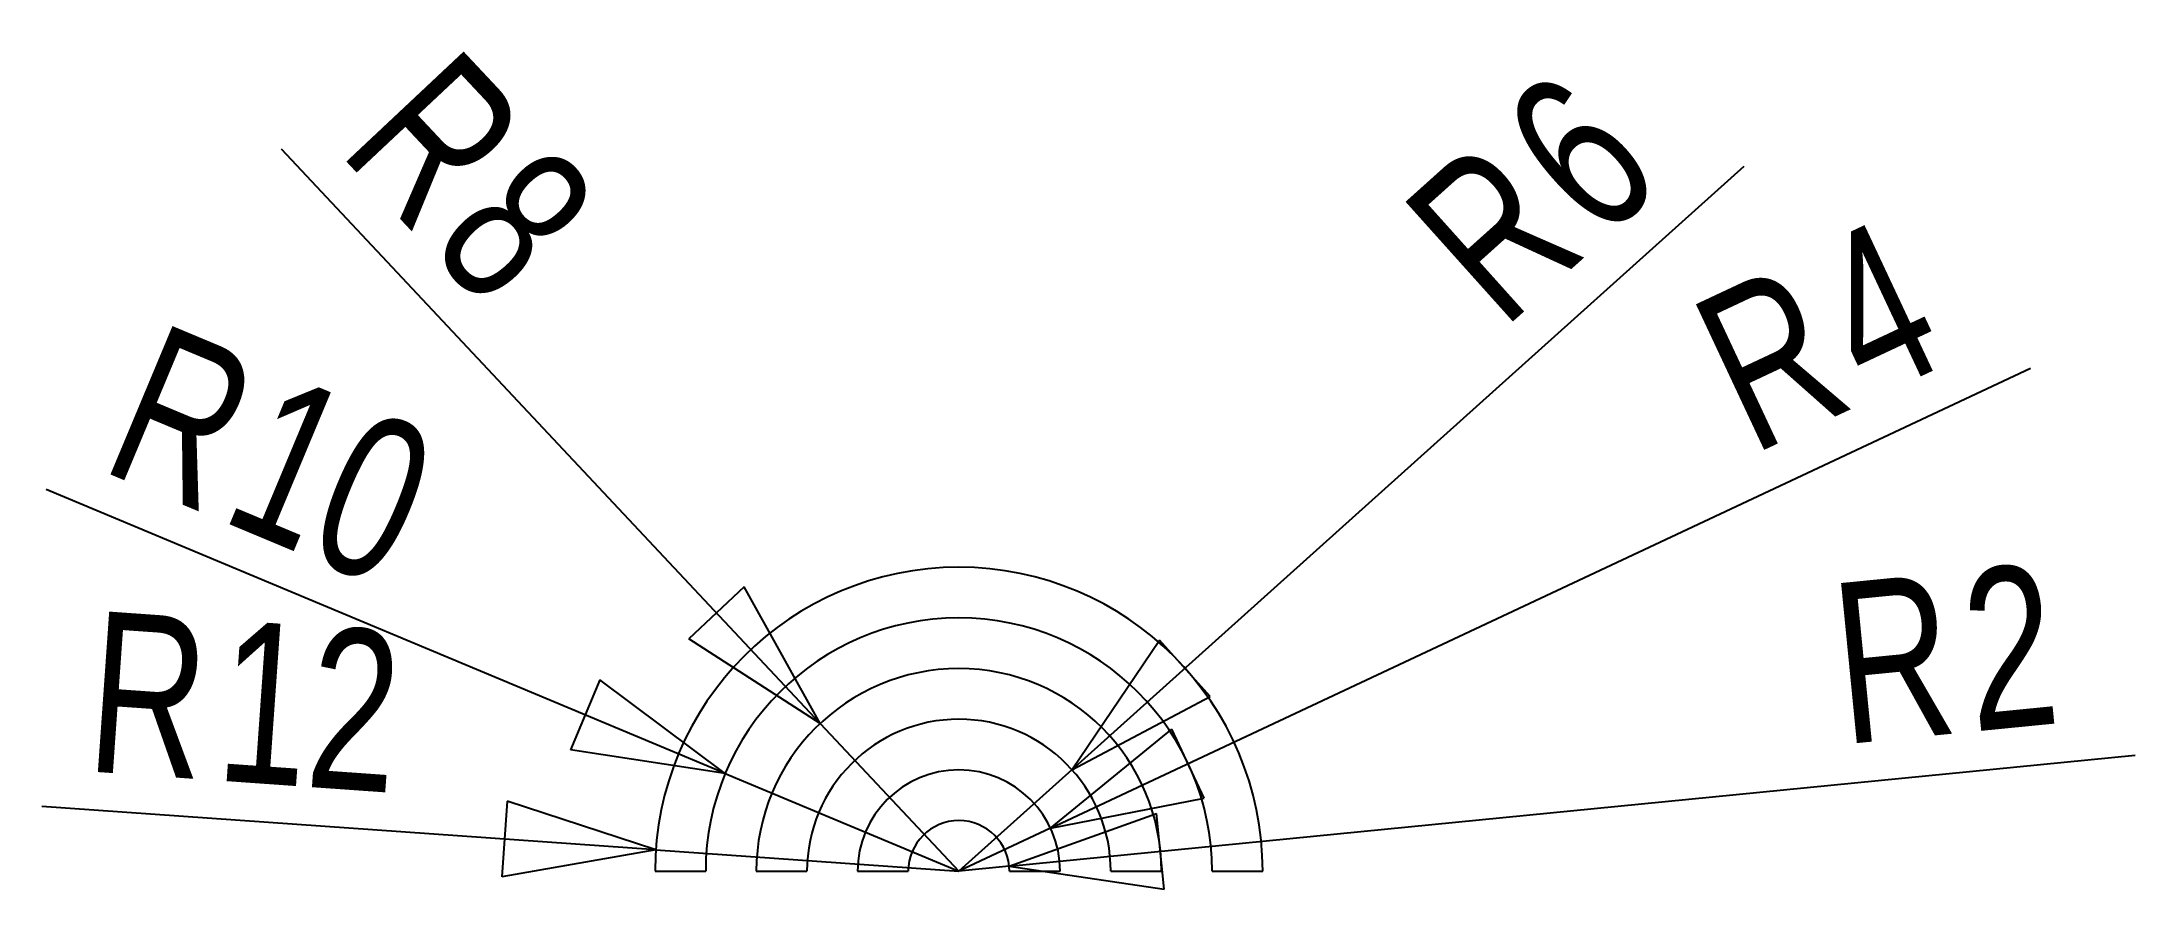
# Model space of a CAD drawing. Extents: x 1.8 to 84.5, y 14.6 to 48.
import ezdxf

# ---------------------------------------------------------------- set-up
doc = ezdxf.new("R2010")
doc.units = 0
doc.header["$MEASUREMENT"] = 0
doc.header["$PDSIZE"] = -1
doc.layers.get('0').update_dxf_attribs({"linetype": 'CONTINUOUS'})
doc.layers.get('DEFPOINTS').update_dxf_attribs({"linetype": 'CONTINUOUS'})
doc.dimstyles.new('SLDDIMSTYLE0', dxfattribs={"dimtxt": 6.35, "dimasz": 5.9944, "dimexe": 0.9906, "dimexo": 0.0625, "dimgap": 1.5875, "dimtad": 0, "dimtih": 1, "dimtoh": 1, "dimzin": 12, "dimtxsty": 'STANDARD', "dimcen": 0.09, "dimazin": 3, "dimtfac": 1, "dimtdec": 4, "dimtofl": 0, "dimtmove": 0, "dimatfit": 3, "dimtolj": 1, "dimtzin": 12})

# ---------------------------------------------------------------- blocks, each defined once
blk = doc.blocks.new('*D0')
at = {"color": 7, "linetype": 'CONTINUOUS'}
for q in [(84.494, 19.898), (38.036, 15.312)]:
    blk.add_line((40.026, 15.509), q, dxfattribs=at)
at = {"color": 7}
for p, q in [((40.026, 15.509), (45.844, 17.589)), ((46.139, 14.606), (45.844, 17.589)), ((40.026, 15.509), (46.139, 14.606))]:
    blk.add_line(p, q, dxfattribs=at)
at = {"layer": 'DEFPOINTS', "color": 7}
for p in [(38.036, 15.312), (40.026, 15.509)]:
    blk.add_point(p, dxfattribs=at)
at = {"color": 7, "width": 0.75}
for s, p in [('2', (78.095, 20.822)), ('R', (72.983, 20.318))]:
    blk.add_text(s, height=6.35, rotation=5.63653, dxfattribs=at).set_placement(p)
blk = doc.blocks.new('*D1')
at = {"color": 7, "linetype": 'CONTINUOUS'}
for q in [(80.362, 35.167), (38.036, 15.312)]:
    blk.add_line((41.657, 17.011), q, dxfattribs=at)
at = {"color": 7}
for p, q in [((41.657, 17.011), (46.448, 20.914)), ((47.721, 18.2), (46.448, 20.914)), ((41.657, 17.011), (47.721, 18.2))]:
    blk.add_line(p, q, dxfattribs=at)
at = {"layer": 'DEFPOINTS', "color": 7}
for p in [(41.657, 17.011), (38.036, 15.312)]:
    blk.add_point(p, dxfattribs=at)
at = {"color": 7, "width": 0.75}
for s, p in [('4', (74.022, 33.904)), ('R', (69.371, 31.722))]:
    blk.add_text(s, height=6.35, rotation=25.13083, dxfattribs=at).set_placement(p)
blk = doc.blocks.new('*D2')
at = {"color": 7, "linetype": 'CONTINUOUS'}
for q in [(69.052, 43.141), (38.036, 15.312)]:
    blk.add_line((42.502, 19.319), q, dxfattribs=at)
at = {"color": 7}
for p, q in [((42.502, 19.319), (45.963, 24.438)), ((47.964, 22.207), (45.963, 24.438)), ((42.502, 19.319), (47.964, 22.207))]:
    blk.add_line(p, q, dxfattribs=at)
at = {"layer": 'DEFPOINTS', "color": 7}
for p in [(42.502, 19.319), (38.036, 15.312)]:
    blk.add_point(p, dxfattribs=at)
at = {"color": 7, "width": 0.75}
for s, p in [('6', (63.353, 40.094)), ('R', (59.53, 36.663))]:
    blk.add_text(s, height=6.35, rotation=41.89957, dxfattribs=at).set_placement(p)
blk = doc.blocks.new('*D3')
at = {"color": 7, "linetype": 'CONTINUOUS'}
for q in [(11.286, 43.815), (38.036, 15.312)]:
    blk.add_line((32.561, 21.146), q, dxfattribs=at)
at = {"color": 7}
for p, q in [((29.552, 26.542), (27.366, 24.491)), ((32.561, 21.146), (29.552, 26.542)), ((32.561, 21.146), (27.366, 24.491))]:
    blk.add_line(p, q, dxfattribs=at)
at = {"layer": 'DEFPOINTS', "color": 7}
for p in [(32.561, 21.146), (38.036, 15.312)]:
    blk.add_point(p, dxfattribs=at)
at = {"color": 7, "width": 0.75}
for s, p in [('R', (13.488, 43.705)), ('8', (17.003, 39.959))]:
    blk.add_text(s, height=6.35, rotation=-46.81726, dxfattribs=at).set_placement(p)
blk = doc.blocks.new('*D4')
at = {"color": 7, "linetype": 'CONTINUOUS'}
for q in [(1.994, 30.385), (38.036, 15.312)]:
    blk.add_line((28.81, 19.171), q, dxfattribs=at)
at = {"color": 7}
for p, q in [((23.858, 22.866), (22.702, 20.101)), ((28.81, 19.171), (23.858, 22.866)), ((28.81, 19.171), (22.702, 20.101))]:
    blk.add_line(p, q, dxfattribs=at)
at = {"layer": 'DEFPOINTS', "color": 7}
for p in [(28.81, 19.171), (38.036, 15.312)]:
    blk.add_point(p, dxfattribs=at)
at = {"color": 7, "width": 0.75}
for s, p in [('R', (4.045, 31.176)), ('10', (8.785, 29.194))]:
    blk.add_text(s, height=6.35, rotation=-22.69508, dxfattribs=at).set_placement(p)
blk = doc.blocks.new('*D5')
at = {"color": 7, "linetype": 'CONTINUOUS'}
for q in [(1.819, 17.873), (38.036, 15.312)]:
    blk.add_line((26.066, 16.159), q, dxfattribs=at)
at = {"color": 7}
for p, q in [((20.192, 18.076), (19.981, 15.087)), ((26.066, 16.159), (20.192, 18.076)), ((26.066, 16.159), (19.981, 15.087))]:
    blk.add_line(p, q, dxfattribs=at)
at = {"layer": 'DEFPOINTS', "color": 7}
for p in [(26.066, 16.159), (38.036, 15.312)]:
    blk.add_point(p, dxfattribs=at)
at = {"color": 7, "width": 0.75}
for s, p in [('R', (3.509, 19.264)), ('12', (8.633, 18.902))]:
    blk.add_text(s, height=6.35, rotation=-4.04411, dxfattribs=at).set_placement(p)

msp = doc.modelspace()

# ---------------------------------------------------------------- linework, layer by layer
at = {"color": 255, "linetype": 'CONTINUOUS'}
for p, q in [((26.036, 15.312), (28.036, 15.312)), ((30.036, 15.312), (32.036, 15.312)), ((34.036, 15.312), (36.036, 15.312)), ((40.036, 15.312), (42.036, 15.312)), ((44.036, 15.312), (46.036, 15.312)), ((48.036, 15.312), (50.036, 15.312))]:
    msp.add_line(p, q, dxfattribs=at)
for radius in [12, 10, 8, 6, 4, 2]:
    msp.add_arc((38.036, 15.312), radius, 0, 180)

# ---------------------------------------------------------------- dimensions: what is measured, and where the dimension line sits
for mpoint, picture, middle in [((32.561, 21.146), '*D3', (15.475, 39.351)), ((42.502, 19.319), '*D2', (64.476, 39.035)), ((41.657, 17.011), '*D1', (74.757, 32.538)), ((28.81, 19.171), '*D4', (9.779, 27.129)), ((40.026, 15.509), '*D0', (78.333, 19.29)), ((26.066, 16.159), '*D5', (10.199, 17.281))]:
    dim = msp.add_radius_dim(center=(38.036, 15.312), mpoint=mpoint, dimstyle='SLDDIMSTYLE0')
    dim.commit()
    dim.dimension.update_dxf_attribs({"geometry": picture, "text_midpoint": middle, "dimtype": 164})

doc.saveas('drawing.dxf')
